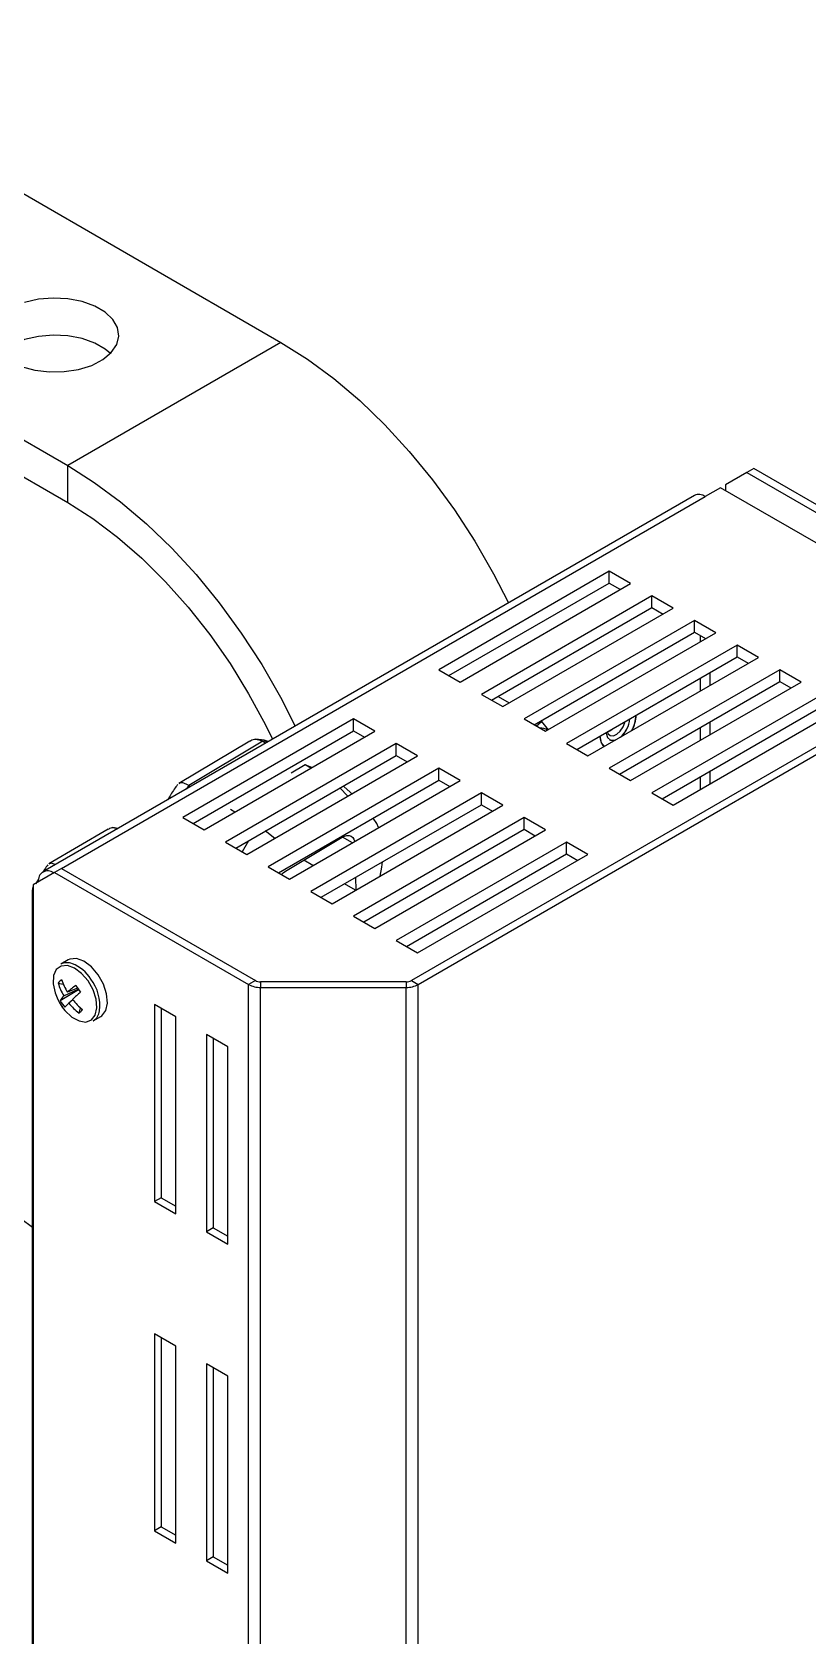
# Model space of a CAD drawing. Extents: x 17.1 to 113.1, y 3.8 to 84.5.
# Drawn here: x 26.48 to 29.7, y 12.47 to 19.11 of the extents above; entities that cross this region are included whole.
import ezdxf

# ---------------------------------------------------------------- set-up
doc = ezdxf.new("R2010")
doc.units = 0
doc.header["$MEASUREMENT"] = 0
doc.layers.add('OBJECT', color=7, linetype='CONTINUOUS')

msp = doc.modelspace()

# ---------------------------------------------------------------- linework, layer by layer
at = {"layer": 'OBJECT'}
for p, q in [((23.5212, 19.114), (26.6324, 17.3179)), ((23.5212, 18.9605), (26.6324, 17.1644)), ((25.9137, 18.7533), (27.5163, 17.8282)), ((27.5163, 17.8282), (26.6324, 17.3179)), ((26.6324, 17.1644), (26.6324, 17.3179)), ((29.4488, 17.2897), (29.3604, 17.2387)), ((29.4771, 17.3061), (29.4488, 17.2897)), ((29.4488, 17.2897), (30.2532, 16.8254)), ((30.2815, 16.8417), (29.4771, 17.3061)), ((29.3392, 17.2264), (29.2756, 17.1897)), ((30.2379, 16.7077), (29.3392, 17.2264)), ((29.3604, 17.2387), (29.3604, 17.2142)), ((29.2306, 17.1942), (26.5295, 15.6348)), ((26.6063, 15.6487), (29.2756, 17.1897)), ((28.8778, 16.8805), (28.1707, 16.4723)), ((28.9662, 16.8295), (28.8778, 16.8805)), ((28.8778, 16.8315), (28.8778, 16.8805)), ((28.2132, 16.4478), (28.8778, 16.8315)), ((28.2591, 16.4213), (28.9662, 16.8295)), ((28.8778, 16.8315), (28.9238, 16.805)), ((29.0546, 16.7784), (28.3475, 16.3702)), ((29.143, 16.7274), (29.0546, 16.7784)), ((29.0546, 16.7294), (29.0546, 16.7784)), ((28.39, 16.3457), (29.0546, 16.7294)), ((28.4359, 16.3192), (29.143, 16.7274)), ((29.0546, 16.7294), (29.1006, 16.7029)), ((29.2314, 16.6764), (28.5243, 16.2682)), ((28.5667, 16.2437), (29.2314, 16.6274)), ((28.6127, 16.2172), (29.3198, 16.6254)), ((29.3198, 16.6254), (29.2314, 16.6764)), ((29.2314, 16.6274), (29.2314, 16.6764)), ((29.2314, 16.6274), (29.2774, 16.6009)), ((29.2544, 16.6141), (29.2544, 16.5876)), ((29.4082, 16.5743), (28.7011, 16.1661)), ((29.4966, 16.5233), (29.4082, 16.5743)), ((29.4082, 16.5253), (29.4082, 16.5743)), ((28.7435, 16.1416), (29.4082, 16.5253)), ((28.7895, 16.1151), (29.4966, 16.5233)), ((29.4082, 16.5253), (29.4541, 16.4988)), ((30.2532, 16.4519), (28.0576, 15.1844)), ((28.0858, 15.1681), (30.2815, 16.4356)), ((28.1707, 16.4723), (28.2591, 16.4213)), ((29.585, 16.4723), (28.8778, 16.0641)), ((28.9203, 16.0396), (29.585, 16.4233)), ((28.9662, 16.0131), (29.6733, 16.4213)), ((29.2544, 16.4366), (29.2544, 16.3835)), ((29.2968, 16.408), (29.2968, 16.4611)), ((29.6733, 16.4213), (29.585, 16.4723)), ((29.585, 16.4233), (29.585, 16.4723)), ((29.585, 16.4233), (29.6309, 16.3968)), ((28.3475, 16.3702), (28.4359, 16.3192)), ((28.4168, 16.3613), (28.4628, 16.3347)), ((29.7617, 16.3702), (29.0546, 15.962)), ((29.0971, 15.9375), (29.7617, 16.3212)), ((29.143, 15.911), (29.8501, 16.3192)), ((27.8172, 16.2682), (27.1101, 15.86)), ((27.1525, 15.8355), (27.8172, 16.2192)), ((27.1985, 15.809), (27.9056, 16.2172)), ((27.9056, 16.2172), (27.8172, 16.2682)), ((27.8172, 16.2192), (27.8172, 16.2682)), ((27.8172, 16.2192), (27.8631, 16.1927)), ((28.5243, 16.2682), (28.6127, 16.2172)), ((28.5752, 16.2388), (28.5968, 16.2574)), ((28.5936, 16.2592), (28.5968, 16.2574)), ((28.5968, 16.2574), (28.6242, 16.2238)), ((29.2544, 16.2325), (29.2544, 16.1794)), ((29.2968, 16.2039), (29.2968, 16.2569)), ((27.3875, 16.1769), (27.0925, 16.0008)), ((27.4413, 16.1756), (27.1348, 15.9926)), ((27.994, 16.1661), (27.2869, 15.7579)), ((27.4413, 16.1756), (27.4538, 16.1684)), ((27.4615, 16.1729), (27.4413, 16.1756)), ((28.0824, 16.1151), (27.994, 16.1661)), ((27.994, 16.1171), (27.994, 16.1661)), ((28.7011, 16.1661), (28.7895, 16.1151)), ((28.8538, 16.1548), (28.8557, 16.1534)), ((28.8793, 16.1822), (28.8794, 16.1822)), ((27.3293, 15.7334), (27.994, 16.1171)), ((27.3752, 15.7069), (28.0824, 16.1151)), ((27.994, 16.1171), (28.0399, 16.0906)), ((28.1707, 16.0641), (27.4636, 15.6559)), ((27.5061, 15.6314), (28.1707, 16.0151)), ((27.6167, 16.0781), (27.5587, 16.0435)), ((27.6407, 16.0643), (27.6167, 16.0781)), ((27.6468, 16.0651), (27.6167, 16.0781)), ((28.2591, 16.0131), (28.1707, 16.0641)), ((28.1707, 16.0151), (28.1707, 16.0641)), ((28.1707, 16.0151), (28.2167, 15.9886)), ((28.8778, 16.0641), (28.9662, 16.0131)), ((29.2544, 16.0284), (29.2544, 15.9753)), ((29.2968, 15.9998), (29.2968, 16.0528)), ((27.1348, 15.9926), (27.1235, 15.9777)), ((27.1348, 15.9926), (27.142, 15.9884)), ((27.552, 15.6049), (28.2591, 16.0131)), ((28.3475, 15.962), (27.6404, 15.5538)), ((27.7942, 15.9488), (27.7613, 15.9828)), ((27.8098, 15.9578), (27.8017, 15.967)), ((28.4359, 15.911), (28.3475, 15.962)), ((28.3475, 15.913), (28.3475, 15.962)), ((29.0546, 15.962), (29.143, 15.911)), ((27.3256, 15.8823), (27.3068, 15.8931)), ((27.6828, 15.5293), (28.3475, 15.913)), ((27.7288, 15.5028), (28.4359, 15.911)), ((28.3475, 15.913), (28.3935, 15.8865)), ((26.8407, 15.8145), (26.82, 15.8179)), ((27.1101, 15.86), (27.1985, 15.809)), ((28.5243, 15.86), (27.8172, 15.4518)), ((28.6127, 15.809), (28.5243, 15.86)), ((28.5243, 15.811), (28.5243, 15.86)), ((26.8002, 15.812), (26.5543, 15.6676)), ((27.2869, 15.7579), (27.3752, 15.7069)), ((27.3819, 15.7638), (27.3556, 15.7183)), ((27.4907, 15.7736), (27.4517, 15.8041)), ((27.5359, 15.6381), (27.77, 15.7779)), ((27.8127, 15.7553), (27.7718, 15.7789)), ((27.8596, 15.4273), (28.5243, 15.811)), ((27.9056, 15.4007), (28.6127, 15.809)), ((28.7011, 15.7579), (27.994, 15.3497)), ((28.5243, 15.811), (28.5703, 15.7845)), ((28.7895, 15.7069), (28.7011, 15.7579)), ((28.7011, 15.7089), (28.7011, 15.7579)), ((27.6492, 15.661), (27.611, 15.683)), ((28.0364, 15.3252), (28.7011, 15.7089)), ((28.0824, 15.2987), (28.7895, 15.7069)), ((28.7011, 15.7089), (28.747, 15.6824)), ((26.578, 15.6324), (26.4896, 15.5814)), ((26.6063, 15.6487), (26.578, 15.6324)), ((26.578, 15.6324), (27.3824, 15.1681)), ((26.6063, 15.6487), (27.4107, 15.1844)), ((27.4636, 15.6559), (27.552, 15.6049)), ((26.4844, 15.5569), (26.4844, 10.3759)), ((26.4896, 15.5814), (26.4896, 10.2534)), ((27.6404, 15.5538), (27.7288, 15.5028)), ((27.826, 15.5589), (27.78, 15.5854)), ((27.8255, 15.6117), (27.8263, 15.5591)), ((27.8172, 15.4518), (27.9056, 15.4007)), ((27.994, 15.3497), (28.0824, 15.2987)), ((26.6342, 15.2696), (26.6035, 15.2519)), ((26.5927, 15.174), (26.6141, 15.1701)), ((26.6733, 15.1531), (26.6315, 15.1363)), ((27.4107, 15.1844), (27.3824, 15.1681)), ((27.3824, 9.636), (27.3824, 15.1681)), ((27.4319, 15.1793), (27.4319, 15.1562)), ((28.0363, 15.1793), (27.4319, 15.1793)), ((27.4319, 15.1562), (28.0363, 15.1562)), ((27.4319, 9.6242), (27.4319, 15.1562)), ((28.0363, 15.1793), (28.0363, 15.1562)), ((28.0363, 9.6242), (28.0363, 15.1562)), ((28.0576, 15.1844), (28.0858, 15.1681)), ((28.0858, 9.636), (28.0858, 15.1681)), ((26.6014, 15.1014), (26.6774, 15.1473)), ((26.6161, 15.1211), (26.6763, 15.1488)), ((26.6541, 15.1043), (26.6369, 15.0912)), ((27.08, 15.0339), (26.9916, 15.085)), ((26.9916, 15.085), (26.9916, 14.2684)), ((26.6793, 15.0498), (26.6849, 15.0717)), ((26.7385, 15.0181), (26.7692, 15.0358)), ((27.0199, 15.0686), (27.0199, 14.2848)), ((27.08, 14.2174), (27.08, 15.0339)), ((27.2073, 14.9605), (27.2073, 14.1439)), ((27.2957, 14.9094), (27.2073, 14.9605)), ((27.2356, 14.9441), (27.2356, 14.1603)), ((27.2957, 14.0929), (27.2957, 14.9094)), ((26.4865, 14.1612), (26.3164, 14.2874)), ((27.0199, 14.2848), (26.9916, 14.2684)), ((26.9916, 14.2684), (27.08, 14.2174)), ((27.0199, 14.2848), (27.08, 14.2501)), ((27.2356, 14.1603), (27.2073, 14.1439)), ((27.2356, 14.1603), (27.2957, 14.1256)), ((27.2073, 14.1439), (27.2957, 14.0929)), ((27.08, 13.6703), (26.9916, 13.7213)), ((26.9916, 13.7213), (26.9916, 12.9048)), ((27.0199, 13.705), (27.0199, 12.9211)), ((27.08, 12.8538), (27.08, 13.6703)), ((27.2073, 13.5968), (27.2073, 12.7803)), ((27.2957, 13.5458), (27.2073, 13.5968)), ((27.2356, 13.5805), (27.2356, 12.7966)), ((27.2957, 12.7293), (27.2957, 13.5458)), ((27.0199, 12.9211), (26.9916, 12.9048)), ((26.9916, 12.9048), (27.08, 12.8538)), ((27.0199, 12.9211), (27.08, 12.8864)), ((27.2356, 12.7966), (27.2073, 12.7803)), ((27.2073, 12.7803), (27.2957, 12.7293)), ((27.2356, 12.7966), (27.2957, 12.7619))]:
    msp.add_line(p, q, dxfattribs=at)
at = {"layer": 'OBJECT', "flags": 128}
for points in [[(26.44, 17.7283), (26.4959, 17.7133), (26.5563, 17.7061), (26.6179, 17.7071), (26.6774, 17.7163), (26.7317, 17.7332), (26.7777, 17.7569), (26.8131, 17.786), (26.8359, 17.8191), (26.8448, 17.8543), (26.8394, 17.8898), (26.82, 17.9236), (26.7877, 17.9538), (26.7441, 17.979), (26.6916, 17.9977), (26.6331, 18.0089), (26.5717, 18.012), (26.5107, 18.0068), (26.4534, 17.9937)], [(26.8092, 17.782), (26.7877, 17.8003), (26.7441, 17.8255), (26.6916, 17.8442), (26.6331, 17.8554), (26.5717, 17.8585), (26.5107, 17.8533), (26.4534, 17.8402), (26.4029, 17.8198), (26.3619, 17.7932), (26.3496, 17.782)], [(27.5163, 17.8282), (27.6264, 17.7587), (27.7356, 17.6781), (27.843, 17.587), (27.9475, 17.4862), (28.0483, 17.3765), (28.1447, 17.259), (28.2356, 17.1345), (28.3204, 17.0042), (28.3984, 16.8692), (28.4599, 16.7492)], [(26.6324, 17.3179), (26.7426, 17.2485), (26.8518, 17.1678), (26.9591, 17.0767), (27.0636, 16.9759), (27.1645, 16.8663), (27.2608, 16.7487), (27.3517, 16.6243), (27.4366, 16.494), (27.5145, 16.3589), (27.576, 16.239)], [(26.6324, 17.1644), (26.7364, 17.0985), (26.8394, 17.0214), (26.9403, 16.9339), (27.0383, 16.8368), (27.1324, 16.7311), (27.2217, 16.6178), (27.3053, 16.4979), (27.3824, 16.3727), (27.4523, 16.2433), (27.4812, 16.1842)], [(28.8691, 16.2141), (28.8827, 16.2205), (28.8896, 16.226)], [(28.8696, 16.2144), (28.8727, 16.2071), (28.8819, 16.1992), (28.8948, 16.1985), (28.9094, 16.2051), (28.9235, 16.218), (28.9349, 16.2353), (28.942, 16.2542), (28.9425, 16.2565)], [(28.839, 16.1967), (28.8446, 16.169), (28.856, 16.1535)], [(28.8651, 16.2119), (28.8653, 16.2089), (28.8707, 16.1909), (28.8826, 16.1806), (28.8993, 16.1797), (28.9033, 16.1808)], [(27.8017, 15.967), (27.7791, 15.9877), (27.7749, 15.9907)], [(27.9215, 15.8181), (27.9134, 15.8348), (27.8982, 15.8577)], [(27.77, 15.7779), (27.7803, 15.7829), (27.7902, 15.7853), (27.7994, 15.7852), (27.8075, 15.7825), (27.8141, 15.7773), (27.8192, 15.7697), (27.8222, 15.7608)], [(27.5184, 15.6243), (27.5256, 15.6309), (27.5359, 15.6381)], [(27.9272, 15.6174), (27.9344, 15.6537), (27.9374, 15.6763)], [(26.7167, 15.1831), (26.69, 15.2143), (26.6603, 15.2363), (26.6309, 15.2468), (26.6049, 15.2447), (26.5851, 15.2301), (26.5737, 15.2047), (26.5719, 15.1712), (26.5799, 15.1332), (26.588, 15.1125)], [(26.7586, 15.2084), (26.7306, 15.2411), (26.6995, 15.2642), (26.6687, 15.2752), (26.6414, 15.273), (26.6342, 15.2696)], [(26.61, 15.0743), (26.621, 15.0604), (26.6495, 15.0334), (26.6795, 15.0169), (26.7076, 15.0127), (26.7308, 15.0212), (26.7466, 15.0414), (26.7533, 15.0713), (26.7501, 15.1075), (26.7375, 15.1462), (26.7167, 15.1831)], [(26.7692, 15.0358), (26.7734, 15.0386), (26.79, 15.0598), (26.797, 15.0911), (26.7937, 15.1291), (26.7804, 15.1697), (26.7586, 15.2084)], [(26.588, 15.1125), (26.5969, 15.0949), (26.61, 15.0743)]]:
    msp.add_lwpolyline(points, dxfattribs=at)
at = {"layer": 'OBJECT'}
for centre, radius, start, end in [((29.2492, 17.1529), 0.0453, 54.38203, 114.30731), ((28.84, 16.2899), 0.149, 332.20537, 357.46488), ((28.8429, 16.2892), 0.1464, 332.06913, 357.74949), ((28.593, 16.1733), 0.0567, 59.78067, 92.49979), ((28.8545, 16.2759), 0.1084, 310.00926, 355.87715), ((28.8545, 16.2759), 0.1084, 310.23625, 355.92267), ((28.8975, 16.1946), 0.0589, 178.15031, 224.61499), ((28.8928, 16.2086), 0.0297, 242.92364, 291.06791), ((26.5496, 15.5999), 0.0393, 50.7965, 189.21458), ((26.5165, 15.5569), 0.032, 147.27049, 212.72951), ((26.63, 15.2006), 0.0577, 67.74301, 117.30528), ((26.5924, 15.1054), 0.1601, 32.18866, 68.20238), ((26.6648, 15.1148), 0.0933, 128.18048, 140.60304), ((26.8201, 15.2428), 0.2376, 196.82536, 210.80291), ((26.8582, 15.2745), 0.2655, 198.97581, 211.36891), ((26.9787, 14.7494), 0.5198, 127.02824, 131.90276), ((27.3234, 15.6023), 0.7902, 213.65493, 216.12036), ((26.5862, 15.0803), 0.1796, 353.16847, 37.91747), ((27.4299, 15.2572), 0.101, 241.95993, 271.14354), ((27.431, 15.2226), 0.0433, 241.95962, 271.14415), ((28.0372, 15.2226), 0.0433, 268.85572, 298.04155), ((28.0384, 15.2572), 0.101, 268.85623, 298.03985), ((26.7893, 15.2033), 0.2208, 204.27603, 215.71859), ((26.6789, 15.059), 0.0884, 135.30356, 151.2732), ((26.7797, 15.205), 0.2062, 210.15943, 219.61586), ((26.7921, 14.9339), 0.221, 134.62129, 140.81887), ((26.8362, 15.2528), 0.2565, 219.037, 232.31457), ((27.6487, 14.0559), 1.4478, 131.72453, 133.48456), ((26.8825, 15.2893), 0.294, 218.4862, 230.06216), ((26.5777, 15.168), 0.1559, 310.67933, 318.10419), ((26.7081, 15.0662), 0.0569, 302.31403, 352.67567)]:
    msp.add_arc(centre, radius, start, end, dxfattribs=at)
for points, knots in [([(27.3881, 16.1758), (27.3908, 16.1777), (27.3997, 16.1842), (27.4186, 16.1854), (27.4337, 16.1788), (27.4413, 16.1756)], [0, 0, 0, 0, 0.179068, 0.589433, 1, 1, 1, 1]), ([(27.4637, 16.1742), (27.4621, 16.1749), (27.4455, 16.182), (27.4272, 16.1831), (27.4106, 16.1841)], [0, 0, 0, 0, 0.098064, 1, 1, 1, 1]), ([(27.0882, 15.9965), (27.0834, 15.9903), (27.0681, 15.9704), (27.0553, 15.9484), (27.0466, 15.9333)], [0, 0, 0, 0, 0.313253, 1, 1, 1, 1]), ([(27.1348, 15.9926), (27.1276, 15.9961), (27.1133, 16.0031), (27.099, 16.0046), (27.0945, 16.0009), (27.0932, 15.9997)], [0, 0, 0, 0, 0.4105651, 0.8209287, 1, 1, 1, 1]), ([(26.8007, 15.8111), (26.8029, 15.8127), (26.8104, 15.8179), (26.8238, 15.8191), (26.8342, 15.8148), (26.8383, 15.8131)], [0, 0, 0, 0, 0.204161, 0.686504, 1, 1, 1, 1]), ([(26.5505, 15.6639), (26.5458, 15.658), (26.5386, 15.649), (26.5327, 15.639), (26.5306, 15.6355)], [0, 0, 0, 0, 0.655074, 1, 1, 1, 1]), ([(26.581, 15.6646), (26.578, 15.666), (26.5691, 15.6702), (26.5597, 15.6708), (26.5559, 15.6677), (26.5548, 15.6667)], [0, 0, 0, 0, 0.263577, 0.780996, 1, 1, 1, 1]), ([(26.5132, 15.6071), (26.5092, 15.6013), (26.5042, 15.5938), (26.5006, 15.5857), (26.4998, 15.584)], [0, 0, 0, 0, 0.791729, 1, 1, 1, 1])]:
    msp.add_open_spline(points, degree=3, knots=knots, dxfattribs=at)

doc.saveas('drawing.dxf')
